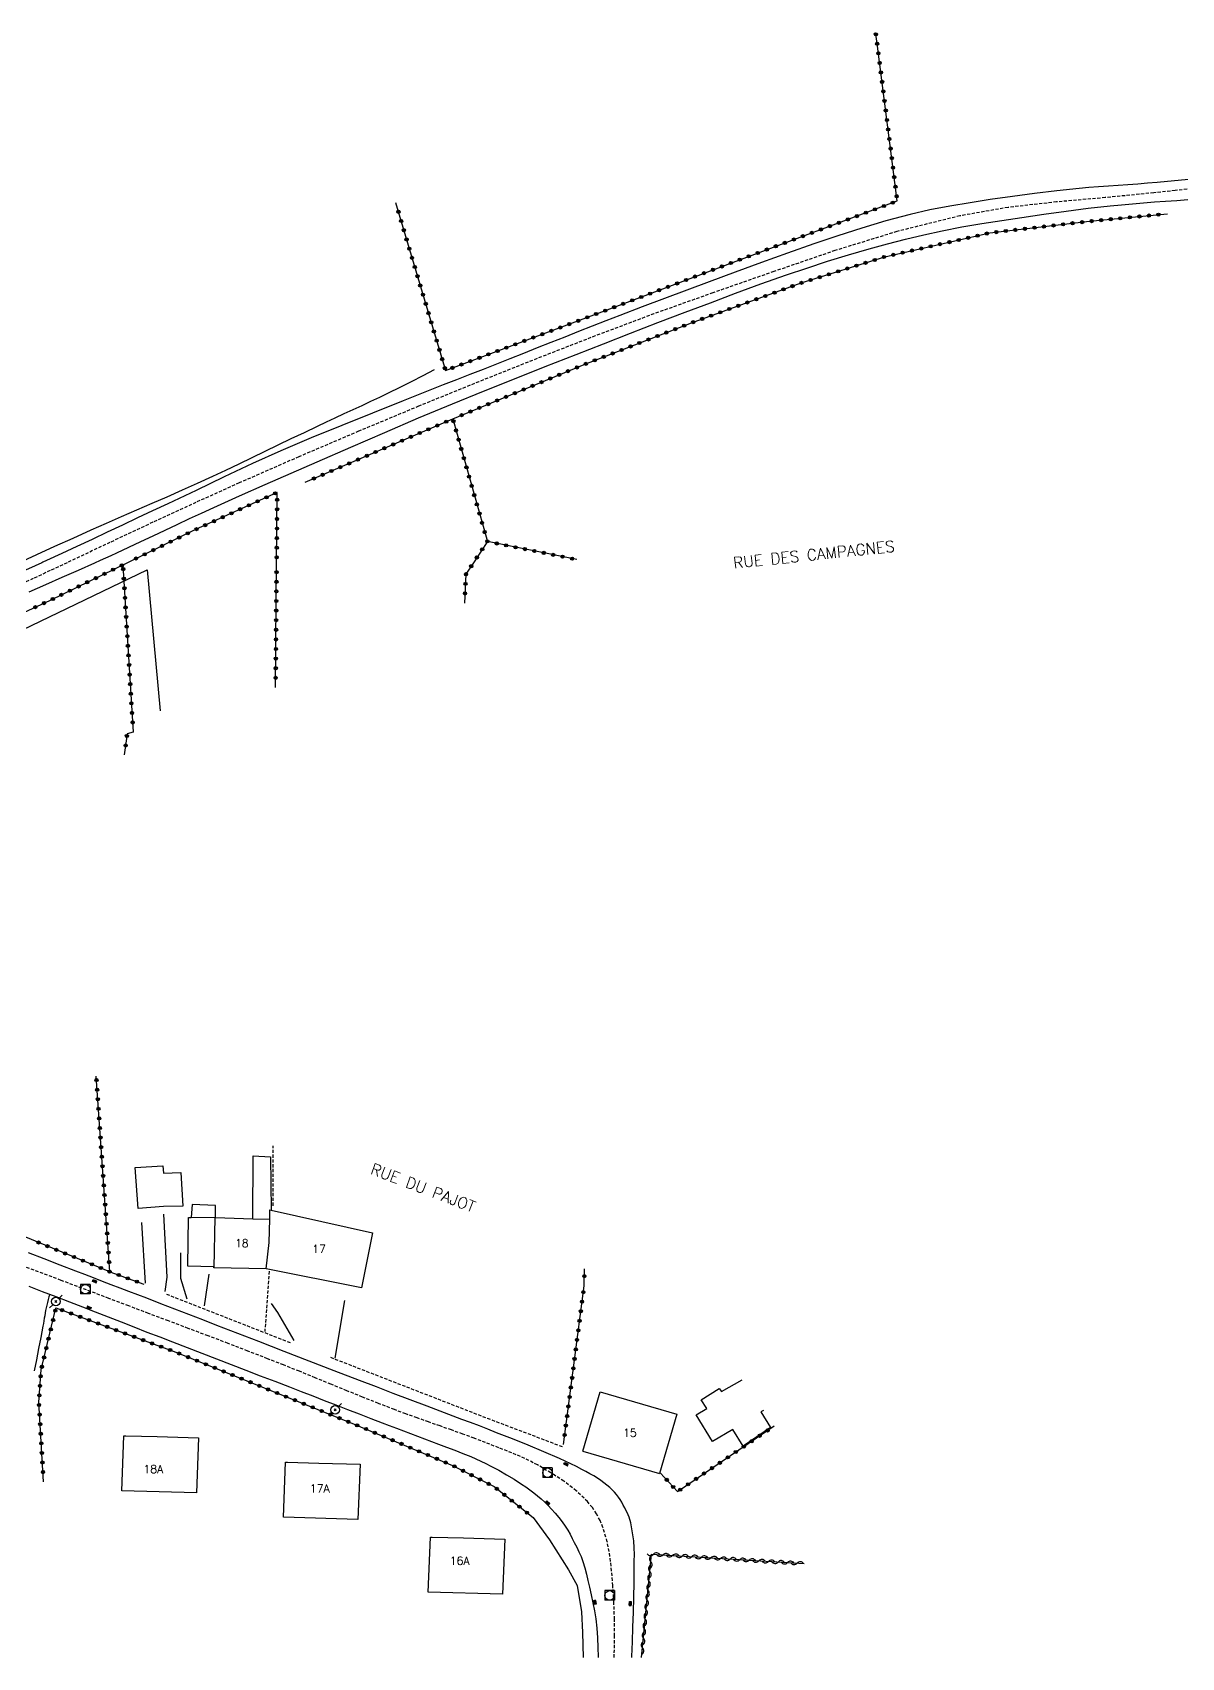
# Model space of a CAD drawing. Header units: millimetres. Extents: x 173000 to 174000, y 130000 to 131001.
# Drawn here: x 173111.4 to 173291, y 130000 to 130253.8 of the extents above; entities that cross this region are included whole.
import ezdxf
from ezdxf.enums import TextEntityAlignment as Align

# ---------------------------------------------------------------- set-up
doc = ezdxf.new("R2010")
doc.units = ezdxf.units.MM
doc.linetypes.add('DASHED', pattern=[0.75, 0.5, -0.25])
doc.layers.get('0').update_dxf_attribs({"linetype": 'CONTINUOUS'})
for name, color, linetype in [('W0001', 6, 'DASHED'), ('W0008', 7, 'CONTINUOUS'), ('W0014', 7, 'CONTINUOUS'), ('W0017', 7, 'CONTINUOUS'), ('W0101', 7, 'CONTINUOUS'), ('W0104', 1, 'CONTINUOUS'), ('W0112', 1, 'DASHED'), ('W0300', 7, 'CONTINUOUS'), ('W0310', 3, 'CONTINUOUS'), ('W0323', 7, 'CONTINUOUS'), ('W0330', 7, 'CONTINUOUS'), ('W0333', 7, 'CONTINUOUS'), ('W0401', 7, 'CONTINUOUS'), ('W0420', 7, 'CONTINUOUS'), ('W0473', 7, 'CONTINUOUS'), ('W0989', 7, 'CONTINUOUS'), ('W0991', 7, 'CONTINUOUS'), ('W1102', 7, 'CONTINUOUS')]:
    doc.layers.add(name, color=color, linetype=linetype)
doc.styles.get("Standard").update_dxf_attribs({"font": 'romans.shx', "width": 0.85})

# ---------------------------------------------------------------- blocks, each defined once
blk = doc.blocks.new('T401')
for p, q in [((-0.3, 0.3), (0, 0.3)), ((-0.3, -0.25), (-0.3, 0.3)), ((-0.3, 0.15), (0, 0.15)), ((-0.3, 0), (0, 0)), ((0, 0.3), (0, -0.25)), ((-0.3, -0.15), (0, -0.15)), ((-0.3, -0.25), (-0.3, -0.3)), ((-0.3, -0.3), (0, -0.3)), ((0, -0.3), (0, -0.25))]:
    blk.add_line(p, q)
blk = doc.blocks.new('T420')
for p, q in [((0.75, 0.75), (-0.75, 0.75)), ((-0.75, 0.75), (-0.75, -0.75)), ((0.75, 0.75), (0.75, -0.75)), ((0.75, -0.75), (-0.75, -0.75))]:
    blk.add_line(p, q)
blk.add_ellipse((0, 0), major_axis=(-0.53, 0.53), ratio=1, start_param=3.926991, end_param=10.210176)
blk = doc.blocks.new('T473')
for p, q in [((-0.166667, 0.166667), (0.166667, -0.166667)), ((-0.166667, -0.166667), (0.166667, 0.166667)), ((0.500001, 0.500001), (1.000002, 1.000002)), ((-1.000002, -1.000002), (-0.500001, -0.500001))]:
    blk.add_line(p, q)
blk.add_ellipse((0, 0), major_axis=(0.471405, 0.471405), ratio=1, start_param=5.4977871438, end_param=11.780972451)
blk = doc.blocks.new('t323o')
at = {"color": 0, "linetype": 'Continuous'}
for radius in [0.25, 0.15]:
    blk.add_circle((0, 0), radius, dxfattribs=at)
blk = doc.blocks.new('t310o')
at = {"color": 0, "linetype": 'Continuous'}
for centre, start, end in [((-0.5, 0.38), 216.8699, 323.1304), ((0.5, -0.37), 36.8699, 143.1303)]:
    blk.add_arc(centre, 0.625, start, end, dxfattribs=at)

msp = doc.modelspace()

# ---------------------------------------------------------------- linework, layer by layer
at = {"layer": 'W0001'}
for points in [[(173293.32, 130229.47), (173289.97, 130229.13), (173286.62, 130228.77), (173279.04, 130228.02), (173271.44, 130227.35), (173263.85, 130226.49), (173256.32, 130225.17), (173246.49, 130222.73), (173236.81, 130219.75), (173227.24, 130216.47), (173217.71, 130213.15), (173208.5, 130209.87), (173199.35, 130206.43), (173190.24, 130202.88), (173181.16, 130199.27), (173171.74, 130195.44), (173162.36, 130191.53), (173153.01, 130187.54), (173143.7, 130183.46), (173136.94, 130180.42), (173130.21, 130177.31), (173123.5, 130174.16), (173116.8, 130171)], [(173116.8, 130171), (173114.16, 130169.76), (173111.51, 130168.53), (173108.87, 130167.3), (173106.21, 130166.08), (173103.61, 130164.91), (173101, 130163.75), (173098.39, 130162.6), (173095.77, 130161.46), (173093.16, 130160.3), (173090.56, 130159.13), (173087.97, 130157.92), (173085.41, 130156.66), (173080.75, 130154.45), (173076.04, 130152.26), (173070.39, 130149.38)], [(173202.3, 130000), (173202.32, 130000.71), (173202.36, 130003.34), (173202.34, 130005.98), (173202.26, 130008.61), (173202.09, 130011.24), (173201.9, 130013.52), (173201.64, 130015.81), (173201.22, 130018.08), (173200.55, 130020.3), (173200.1, 130021.39), (173199.54, 130022.44), (173198.89, 130023.43), (173198.13, 130024.35), (173196.37, 130026.05), (173194.43, 130027.53), (173192.39, 130028.85), (173190.31, 130030.08), (173188.34, 130031.09), (173186.31, 130031.96), (173184.25, 130032.76), (173182.19, 130033.56), (173180.42, 130034.24), (173178.65, 130034.9), (173176.87, 130035.54), (173175.08, 130036.16), (173173.29, 130036.79), (173171.51, 130037.42), (173169.73, 130038.06), (173167.95, 130038.73), (173165.46, 130039.69), (173162.98, 130040.67), (173160.51, 130041.67), (173158.04, 130042.68), (173155.57, 130043.69), (173153.1, 130044.7), (173150.62, 130045.69), (173148.14, 130046.67), (173145.04, 130047.87), (173141.95, 130049.06), (173138.84, 130050.24), (173135.74, 130051.41), (173132.64, 130052.57), (173129.53, 130053.74), (173126.43, 130054.91), (173123.33, 130056.09), (173115.86, 130058.91), (173108.38, 130061.71)]]:
    msp.add_lwpolyline(points, dxfattribs=at)
at = {"layer": 'W0008'}
for points in [[(173292.06, 130230.83), (173287.18, 130230.39), (173285.65, 130230.26), (173284.12, 130230.15), (173282.59, 130230.04), (173281.06, 130229.94), (173279.53, 130229.83), (173278, 130229.72), (173276.47, 130229.59), (173274.95, 130229.45), (173271.47, 130229.08), (173267.99, 130228.67), (173264.53, 130228.22), (173261.06, 130227.71), (173257.92, 130227.22), (173254.78, 130226.7), (173251.65, 130226.11), (173248.55, 130225.41), (173244.74, 130224.4), (173240.98, 130223.25), (173237.24, 130222.03), (173233.51, 130220.78), (173229.4, 130219.37), (173225.31, 130217.9), (173221.22, 130216.39), (173217.14, 130214.89), (173213.64, 130213.59), (173210.15, 130212.28), (173206.66, 130210.96), (173203.17, 130209.63), (173201.01, 130208.79), (173198.86, 130207.95), (173196.71, 130207.1), (173194.57, 130206.25), (173192.42, 130205.39), (173190.27, 130204.54), (173188.13, 130203.69), (173185.98, 130202.84), (173183.89, 130202.02), (173181.81, 130201.2), (173179.73, 130200.39), (173177.65, 130199.58), (173175.56, 130198.76), (173173.48, 130197.94), (173171.4, 130197.12), (173169.32, 130196.29), (173164.53, 130194.37), (173159.74, 130192.45), (173154.96, 130190.49), (173150.21, 130188.46), (173145.76, 130186.47), (173141.35, 130184.4), (173136.95, 130182.3), (173132.54, 130180.22), (173130.17, 130179.11), (173127.81, 130177.99), (173125.44, 130176.88), (173123.08, 130175.76), (173120.71, 130174.65), (173118.34, 130173.54), (173115.97, 130172.43), (173113.59, 130171.34), (173113.4, 130171.26), (173113.21, 130171.17), (173113.02, 130171.09), (173112.84, 130171)], [(173121.16, 130171), (173122.01, 130171.38), (173122.86, 130171.77), (173123.71, 130172.15), (173124.56, 130172.54), (173126.46, 130173.42), (173128.35, 130174.3), (173130.24, 130175.2), (173132.13, 130176.09), (173134.02, 130176.99), (173135.91, 130177.88), (173137.81, 130178.76), (173139.71, 130179.63), (173143.73, 130181.45), (173147.77, 130183.24), (173151.82, 130185.01), (173155.87, 130186.77), (173161.15, 130189.07), (173166.44, 130191.36), (173171.74, 130193.62), (173177.05, 130195.84), (173181.87, 130197.81), (173186.7, 130199.73), (173191.54, 130201.64), (173196.38, 130203.54), (173200.63, 130205.21), (173204.87, 130206.86), (173209.13, 130208.5), (173213.39, 130210.12), (173217.33, 130211.61), (173221.28, 130213.09), (173225.24, 130214.55), (173229.22, 130215.94), (173232.43, 130217.03), (173235.66, 130218.09), (173238.9, 130219.1), (173242.16, 130220.05), (173244.99, 130220.83), (173247.83, 130221.55), (173250.68, 130222.23), (173253.55, 130222.85), (173256.65, 130223.45), (173259.77, 130223.98), (173262.89, 130224.47), (173266.02, 130224.94), (173269.47, 130225.44), (173272.92, 130225.92), (173276.37, 130226.36), (173279.83, 130226.75), (173281.56, 130226.92), (173283.29, 130227.07), (173285.02, 130227.21), (173286.75, 130227.34), (173288.48, 130227.46), (173290.21, 130227.59), (173291.94, 130227.73)], [(173112.84, 130171), (173109.27, 130169.39), (173105.69, 130167.79), (173102.11, 130166.21), (173098.51, 130164.65), (173096.94, 130163.98), (173095.36, 130163.33), (173093.77, 130162.68), (173092.19, 130162.04), (173090.6, 130161.39), (173089.02, 130160.74), (173087.44, 130160.07), (173085.87, 130159.39), (173083.27, 130158.22), (173080.68, 130157.03), (173078.11, 130155.8), (173075.56, 130154.5), (173072.73, 130153.36), (173069.55, 130151.53), (173069.55, 130151.53)], [(173110.89, 130166.47), (173113.46, 130167.59), (173116.03, 130168.72), (173118.59, 130169.86), (173121.16, 130171)], [(173110.8, 130058), (173112.93, 130057.18), (173115.05, 130056.37), (173117.17, 130055.55), (173119.19, 130054.77), (173121.21, 130053.98), (173123.22, 130053.2), (173125.24, 130052.41), (173127.25, 130051.63), (173129.26, 130050.84), (173131.28, 130050.06), (173133.3, 130049.28), (173135.58, 130048.4), (173137.86, 130047.52), (173140.14, 130046.64), (173142.43, 130045.77), (173144.71, 130044.89), (173146.99, 130044.02), (173149.28, 130043.14), (173151.56, 130042.26), (173153.37, 130041.56), (173155.18, 130040.86), (173157, 130040.15), (173158.81, 130039.45), (173160.62, 130038.74), (173162.43, 130038.04), (173164.25, 130037.34), (173166.06, 130036.64), (173167.16, 130036.22), (173168.26, 130035.8), (173169.36, 130035.38), (173170.46, 130034.97), (173171.56, 130034.55), (173172.67, 130034.14), (173173.77, 130033.72), (173174.87, 130033.3), (173176.12, 130032.83), (173177.38, 130032.36), (173178.64, 130031.88), (173179.88, 130031.37), (173180.68, 130031.03), (173181.47, 130030.68), (173182.25, 130030.31), (173183.02, 130029.91), (173184.25, 130029.25), (173185.46, 130028.55), (173186.66, 130027.83), (173187.84, 130027.07), (173188.48, 130026.64), (173189.11, 130026.2), (173189.73, 130025.74), (173190.33, 130025.26), (173190.9, 130024.77), (173191.46, 130024.26), (173192, 130023.73), (173192.52, 130023.18), (173193.09, 130022.54), (173193.64, 130021.88), (173194.16, 130021.19), (173194.65, 130020.49), (173195.04, 130019.88), (173195.4, 130019.25), (173195.74, 130018.61), (173196.07, 130017.96), (173196.44, 130017.23), (173196.79, 130016.5), (173197.12, 130015.75), (173197.41, 130014.99), (173197.72, 130014.01), (173197.98, 130013.01), (173198.2, 130012.01), (173198.43, 130011.01), (173198.71, 130009.78), (173198.98, 130008.55), (173199.22, 130007.31), (173199.42, 130006.06), (173199.58, 130004.57), (173199.7, 130003.07), (173199.77, 130001.58), (173199.81, 130000.08), (173199.81, 130000)]]:
    msp.add_lwpolyline(points, dxfattribs=at)
at = {"layer": 'W0014'}
msp.add_lwpolyline([(173205.04, 130000), (173205.04, 130000.15), (173205.15, 130002.45), (173205.23, 130004.76), (173205.31, 130007.07), (173205.37, 130009.38), (173205.41, 130011.69), (173205.43, 130014), (173205.44, 130015.05), (173205.45, 130016.1), (173205.42, 130017.15), (173205.35, 130018.2), (173205.23, 130019.14), (173205.08, 130020.08), (173204.88, 130021.01), (173204.62, 130021.92), (173204.48, 130022.3), (173204.32, 130022.66), (173204.14, 130023.02), (173203.96, 130023.38), (173203.73, 130023.81), (173203.49, 130024.24), (173203.23, 130024.66), (173202.95, 130025.06), (173202.65, 130025.45), (173202.33, 130025.83), (173201.99, 130026.19), (173201.64, 130026.53), (173201.17, 130026.93), (173200.69, 130027.3), (173200.19, 130027.65), (173199.69, 130027.99), (173199.1, 130028.36), (173198.5, 130028.71), (173197.89, 130029.05), (173197.27, 130029.37), (173196.41, 130029.82), (173195.53, 130030.25), (173194.65, 130030.67), (173193.76, 130031.07), (173191.32, 130032.13), (173188.87, 130033.14), (173186.4, 130034.13), (173183.93, 130035.11), (173182.58, 130035.64), (173181.23, 130036.16), (173179.87, 130036.68), (173178.51, 130037.19), (173177.15, 130037.7), (173175.79, 130038.21), (173174.43, 130038.72), (173173.08, 130039.24), (173170.43, 130040.25), (173167.78, 130041.26), (173165.13, 130042.27), (173162.48, 130043.28), (173158.55, 130044.79), (173154.62, 130046.31), (173150.7, 130047.82), (173146.77, 130049.34), (173144.58, 130050.18), (173142.39, 130051.03), (173140.2, 130051.87), (173138.01, 130052.72), (173135.82, 130053.56), (173133.62, 130054.41), (173131.43, 130055.25), (173129.24, 130056.1), (173127.86, 130056.63), (173126.47, 130057.16), (173125.09, 130057.69), (173123.71, 130058.22), (173122.32, 130058.75), (173120.94, 130059.28), (173119.55, 130059.82), (173118.17, 130060.35), (173115.71, 130061.3), (173113.24, 130062.26), (173110.78, 130063.21)], dxfattribs=at)
at = {"layer": 'W0017'}
for points in [[(173129.04, 130058.47), (173128.46, 130067.96)], [(173132.15, 130057.16), (173132.44, 130059.38), (173131.93, 130069.24)], [(173135.56, 130055.95), (173134.58, 130059.18), (173134.6, 130063.21)], [(173138.25, 130054.93), (173138.98, 130059.87)], [(173114.1, 130056.74), (173113.96, 130056.32), (173113.84, 130055.9), (173113.72, 130055.47), (173113.61, 130055.04), (173113.52, 130054.63), (173113.44, 130054.22), (173113.37, 130053.81), (173113.3, 130053.39), (173113.23, 130052.98), (173113.16, 130052.56), (173113.09, 130052.15), (173113.02, 130051.73), (173112.69, 130049.99), (173112.35, 130048.24), (173112.01, 130046.5), (173111.67, 130044.75)], [(173149.73, 130053.88), (173148.76, 130055.29)], [(173158.7, 130046.74), (173160.2, 130055.77)], [(173152.27, 130049.51), (173149.73, 130053.89)]]:
    msp.add_lwpolyline(points, dxfattribs=at)
at = {"layer": 'W0101'}
for points in [[(173148.46, 130068.44), (173148.48, 130069.92), (173148.68, 130069.88)], [(173148.68, 130069.88), (173164.54, 130066.34), (173162.83, 130057.72)], [(173139.91, 130068.76), (173139.73, 130060.87), (173139.73, 130061.03)], [(173140, 130068.75), (173145.81, 130068.53)], [(173145.81, 130068.53), (173148.49, 130068.44)], [(173147.92, 130060.69), (173139.73, 130060.87)], [(173162.83, 130057.72), (173147.92, 130060.69)], [(173197.41, 130032.21), (173200.12, 130041.5), (173212.08, 130038.01), (173209.38, 130028.72)], [(173137, 130025.7), (173125.38, 130026.04), (173125.69, 130034.64), (173126, 130034.64)], [(173126, 130034.64), (173130.9, 130034.5)], [(173130.9, 130034.5), (173137.35, 130034.33), (173137, 130025.7)], [(173197.41, 130032.21), (173209.38, 130028.72)], [(173162.25, 130021.56), (173150.63, 130021.9), (173150.95, 130030.5), (173151.25, 130030.49)], [(173151.25, 130030.49), (173156.15, 130030.36)], [(173156.15, 130030.36), (173162.6, 130030.18), (173162.25, 130021.56)], [(173184.87, 130009.87), (173173.25, 130010.21), (173173.57, 130018.81), (173173.87, 130018.8)], [(173173.87, 130018.8), (173178.77, 130018.67)], [(173178.77, 130018.67), (173185.22, 130018.5), (173184.87, 130009.87)]]:
    msp.add_lwpolyline(points, dxfattribs=at)
at = {"layer": 'W0104'}
for points in [[(173145.81, 130068.53), (173145.9, 130078.37), (173148.61, 130078.18), (173148.68, 130069.88)], [(173140, 130068.75), (173140, 130070.58), (173136.37, 130070.74), (173136.2, 130068.74)], [(173139.73, 130061.03), (173135.68, 130061.13), (173135.79, 130068.73), (173136.2, 130068.74)], [(173136.2, 130068.74), (173139.91, 130068.76)], [(173217.68, 130033.74), (173215.12, 130037.88), (173216.79, 130038.87), (173215.88, 130040.25), (173218.73, 130042.01), (173219.07, 130041.57), (173222.32, 130043.35)], [(173225.63, 130038.59), (173225.24, 130038.36), (173226.73, 130035.91), (173222.45, 130033.02), (173220.86, 130035.61), (173217.68, 130033.74)]]:
    msp.add_lwpolyline(points, dxfattribs=at)
msp.add_lwpolyline([(173131.87, 130075.67), (173134.58, 130075.74), (173134.88, 130070.5), (173131.88, 130070.45), (173127.89, 130070.11), (173127.46, 130076.51), (173131.78, 130076.81)], close=True, dxfattribs=at)
at = {"layer": 'W0112'}
for points in [[(173149.03, 130070.56), (173149.03, 130079.9)], [(173148.37, 130060.32), (173147.7, 130050.93)], [(173132.32, 130056.76), (173151.76, 130049.15)], [(173157.96, 130046.89), (173182.47, 130037.38), (173194.35, 130032.88)]]:
    msp.add_lwpolyline(points, dxfattribs=at)
at = {"layer": 'W0300'}
msp.add_lwpolyline([(173102.99, 130130.81), (173101.45, 130156.5), (173129.33, 130169.91), (173131.35, 130147.88)], dxfattribs=at)
at = {"layer": 'W0310'}
msp.add_lwpolyline([(173206.59, 130000), (173208.15, 130016.13), (173232.01, 130014.66)], dxfattribs=at)
at = {"layer": 'W0323'}
for points in [[(173168.15, 130227.25), (173170.01, 130220.97), (173175.95, 130201.03), (173200.8, 130210.33), (173220.95, 130217.96), (173246.55, 130227.5), (173243.45, 130251.69), (173243.18, 130253.63)], [(173177.07, 130193.47), (173197.63, 130201.97), (173214.4, 130208.48), (173231.54, 130214.7), (173244.6, 130218.79), (173261.02, 130222.52), (173276.59, 130224.33), (173288.78, 130225.5)], [(173153.99, 130183.56), (173177.07, 130193.47), (173182.48, 130174.3), (173180.32, 130171)], [(173149.55, 130171), (173149.64, 130181.98), (173136.75, 130176.11), (173126.23, 130171)], [(173196.44, 130171.49), (173182.48, 130174.3)], [(173126.23, 130171), (173114.13, 130165.12), (173099.59, 130158.39)], [(173125.53, 130170.63), (173127.13, 130144.55)], [(173149.39, 130151.52), (173149.5, 130164.98), (173149.55, 130171)], [(173180.32, 130171), (173179.14, 130169.21), (173178.9, 130164.7)], [(173127.13, 130144.55), (173126.2, 130144.29), (173125.74, 130140.97)], [(173123.48, 130060.26), (173106.12, 130067.37), (173102.55, 130068.66), (173101.56, 130098.62)], [(173123.48, 130060.26), (173121.35, 130090.82)], [(173123.48, 130060.26), (173128.77, 130058.31)], [(173197.61, 130058.06), (173197.64, 130060.72)], [(173194.37, 130033.26), (173197.61, 130058.06)], [(173113.13, 130027.46), (173112.39, 130039.89), (173112.74, 130044.95), (173115.06, 130054.62), (173133.77, 130047.7), (173161.66, 130036.46), (173177.04, 130030.01), (173183.52, 130026.7), (173189.62, 130021.86)], [(173209.51, 130028.86), (173212.18, 130025.92), (173227.31, 130036.17)]]:
    msp.add_lwpolyline(points, dxfattribs=at)
at = {"layer": 'W0330'}
msp.add_lwpolyline([(173109.24, 130171), (173112.07, 130172.28), (173114.9, 130173.56), (173117.73, 130174.84), (173120.57, 130176.11), (173122.94, 130177.16), (173125.32, 130178.2), (173127.7, 130179.24), (173130.08, 130180.28), (173132.46, 130181.31), (173134.83, 130182.36), (173137.2, 130183.42), (173139.57, 130184.5), (173141.62, 130185.45), (173143.67, 130186.42), (173145.72, 130187.41), (173147.76, 130188.4), (173149.8, 130189.39), (173151.84, 130190.38), (173153.89, 130191.36), (173155.94, 130192.34), (173157.32, 130192.99), (173158.71, 130193.64), (173160.11, 130194.28), (173161.5, 130194.92), (173162.89, 130195.56), (173164.28, 130196.21), (173165.67, 130196.86), (173167.05, 130197.53), (173168.85, 130198.42), (173170.64, 130199.32), (173172.43, 130200.24), (173174.21, 130201.17)], dxfattribs=at)
at = {"layer": 'W0333'}
msp.add_lwpolyline([(173189.62, 130021.86), (173192.18, 130018.39), (173195.17, 130013.67), (173196.52, 130011.27), (173197.2, 130007.13), (173197.36, 130003.88), (173197.47, 130000)], dxfattribs=at)
at = {"layer": 'W1102'}
msp.add_lwpolyline([(173147.92, 130060.69), (173148.4, 130064.82), (173148.46, 130068.44)], dxfattribs=at)

# ---------------------------------------------------------------- block references
at = {"layer": 'W0310'}
for p, rotation in [((173208.44, 130016.12), 356.4600540751633), ((173209.94, 130016.02), 356.4600540751633), ((173211.44, 130015.93), 356.4600540751633), ((173207.89, 130013.44), 84.44614448942114), ((173208.04, 130014.93), 84.44614448942114), ((173212.93, 130015.84), 356.4600540751633), ((173214.43, 130015.75), 356.4600540751633), ((173215.93, 130015.65), 356.4600540751633), ((173217.43, 130015.56), 356.4600540751633), ((173218.92, 130015.47), 356.4600540751633), ((173220.42, 130015.38), 356.4600540751633), ((173221.92, 130015.28), 356.4600540751633), ((173223.41, 130015.19), 356.4600540751633), ((173224.91, 130015.1), 356.4600540751633), ((173226.41, 130015), 356.4600540751633), ((173227.91, 130014.91), 356.4600540751633), ((173229.4, 130014.82), 356.4600540751633), ((173230.9, 130014.73), 356.4600540751633), ((173207.6, 130010.45), 84.44614448942114), ((173207.75, 130011.94), 84.44614448942114), ((173207.46, 130008.96), 84.44614448942114), ((173207.17, 130005.97), 84.44614448942114), ((173207.31, 130007.46), 84.44614448942114), ((173206.88, 130002.99), 84.44614448942114), ((173207.02, 130004.48), 84.44614448942114), ((173206.73, 130001.49), 84.44614448942114)]:
    msp.add_blockref('t310o', p, dxfattribs=dict(at, rotation=rotation))
at = {"layer": 'W0323'}
for p, rotation in [((173243.2, 130253.53), 97.7647589039226), ((173243.4, 130252.05), 97.7647589039226), ((173243.59, 130250.56), 97.30254717228408), ((173243.79, 130249.07), 97.30254717228408), ((173243.98, 130247.58), 97.30254717228408), ((173244.17, 130246.1), 97.30254717228408), ((173244.36, 130244.61), 97.30254717228408), ((173244.55, 130243.12), 97.30254717228408), ((173244.74, 130241.63), 97.30254717228408), ((173244.93, 130240.14), 97.30254717228408), ((173245.12, 130238.66), 97.30254717228408), ((173245.31, 130237.17), 97.30254717228408), ((173245.5, 130235.68), 97.30254717228408), ((173245.69, 130234.19), 97.30254717228408), ((173245.88, 130232.7), 97.30254717228408), ((173246.07, 130231.22), 97.30254717228408), ((173246.26, 130229.73), 97.30254717228408), ((173244.44, 130226.71), 20.42880179918438), ((173245.84, 130227.24), 20.42880179918438), ((173246.45, 130228.24), 97.30254717228408), ((173168.58, 130225.81), 286.43236639304), ((173169, 130224.37), 286.43236639304), ((173237.41, 130224.1), 20.42880179918438), ((173238.82, 130224.62), 20.42880179918438), ((173240.22, 130225.14), 20.42880179918438), ((173241.63, 130225.67), 20.42880179918438), ((173243.03, 130226.19), 20.42880179918438), ((173275.43, 130224.19), 6.624174106269263), ((173276.92, 130224.36), 5.502435768601625), ((173278.42, 130224.5), 5.502435768601625), ((173279.91, 130224.65), 5.502435768601625), ((173281.4, 130224.79), 5.502435768601625), ((173282.9, 130224.94), 5.502435768601625), ((173284.39, 130225.08), 5.502435768601625), ((173285.88, 130225.22), 5.502435768601625), ((173287.37, 130225.37), 5.502435768601625), ((173169.43, 130222.93), 286.43236639304), ((173169.85, 130221.49), 286.43236639304), ((173230.38, 130221.48), 20.42880179918438), ((173231.79, 130222), 20.42880179918438), ((173233.19, 130222.52), 20.42880179918438), ((173234.6, 130223.05), 20.42880179918438), ((173236.01, 130223.57), 20.42880179918438), ((173257.62, 130221.75), 12.81448868300336), ((173259.08, 130222.08), 12.81448868300336), ((173260.54, 130222.41), 12.81448868300336), ((173262.02, 130222.64), 6.624174106269263), ((173263.51, 130222.81), 6.624174106269263), ((173265, 130222.98), 6.624174106269263), ((173266.49, 130223.16), 6.624174106269263), ((173267.98, 130223.33), 6.624174106269263), ((173269.47, 130223.5), 6.624174106269263), ((173270.96, 130223.68), 6.624174106269263), ((173272.45, 130223.85), 6.624174106269263), ((173273.94, 130224.02), 6.624174106269263), ((173170.28, 130220.05), 286.5935269966571), ((173224.76, 130219.38), 20.42880179918438), ((173226.17, 130219.91), 20.42880179918438), ((173227.57, 130220.43), 20.42880179918438), ((173228.98, 130220.95), 20.42880179918438), ((173245.92, 130219.09), 12.81448868300336), ((173247.38, 130219.42), 12.81448868300336), ((173248.84, 130219.75), 12.81448868300336), ((173250.3, 130220.08), 12.81448868300336), ((173251.77, 130220.42), 12.81448868300336), ((173253.23, 130220.75), 12.81448868300336), ((173254.69, 130221.08), 12.81448868300336), ((173256.15, 130221.41), 12.81448868300336), ((173170.71, 130218.62), 286.5935269966571), ((173171.14, 130217.18), 286.5935269966571), ((173217.74, 130216.75), 20.74567456983395), ((173219.14, 130217.28), 20.74567456983395), ((173220.54, 130217.81), 20.74567456983395), ((173221.95, 130218.34), 20.42880179918438), ((173223.35, 130218.86), 20.42880179918438), ((173237.3, 130216.5), 17.3770832250742), ((173238.73, 130216.95), 17.3770832250742), ((173240.16, 130217.4), 17.3770832250742), ((173241.59, 130217.84), 17.3770832250742), ((173243.02, 130218.29), 17.3770832250742), ((173244.46, 130218.74), 17.3770832250742), ((173171.56, 130215.74), 286.5935269966571), ((173171.99, 130214.3), 286.5935269966571), ((173210.72, 130214.09), 20.74567456983395), ((173212.13, 130214.62), 20.74567456983395), ((173213.53, 130215.15), 20.74567456983395), ((173214.93, 130215.69), 20.74567456983395), ((173216.34, 130216.22), 20.74567456983395), ((173230.16, 130214.2), 19.95118458488721), ((173231.57, 130214.71), 17.3770832250742), ((173233, 130215.16), 17.3770832250742), ((173234.43, 130215.6), 17.3770832250742), ((173235.87, 130216.05), 17.3770832250742), ((173172.42, 130212.87), 286.5935269966571), ((173172.85, 130211.43), 286.5935269966571), ((173203.71, 130211.43), 20.74567456983395), ((173205.11, 130211.97), 20.74567456983395), ((173206.52, 130212.5), 20.74567456983395), ((173207.92, 130213.03), 20.74567456983395), ((173209.32, 130213.56), 20.74567456983395), ((173223.11, 130211.64), 19.95118458488721), ((173224.52, 130212.15), 19.95118458488721), ((173225.93, 130212.66), 19.95118458488721), ((173227.34, 130213.17), 19.95118458488721), ((173228.75, 130213.69), 19.95118458488721), ((173173.28, 130209.99), 286.5935269966571), ((173196.69, 130208.79), 20.52002078825099), ((173198.1, 130209.32), 20.52002078825099), ((173199.5, 130209.85), 20.52002078825099), ((173200.91, 130210.37), 20.74567456983395), ((173202.31, 130210.9), 20.74567456983395), ((173216.06, 130209.08), 19.95118458488721), ((173217.47, 130209.59), 19.95118458488721), ((173218.88, 130210.1), 19.95118458488721), ((173220.29, 130210.62), 19.95118458488721), ((173221.7, 130211.13), 19.95118458488721), ((173173.71, 130208.55), 286.5935269966571), ((173174.13, 130207.12), 286.5935269966571), ((173191.07, 130206.69), 20.52002078825099), ((173192.48, 130207.22), 20.52002078825099), ((173193.88, 130207.74), 20.52002078825099), ((173195.29, 130208.27), 20.52002078825099), ((173209.06, 130206.4), 21.20361472539385), ((173210.45, 130206.95), 21.20361472539385), ((173211.85, 130207.49), 21.20361472539385), ((173213.25, 130208.03), 21.20361472539385), ((173214.65, 130208.57), 19.95118458488721), ((173174.56, 130205.68), 286.5935269966571), ((173174.99, 130204.24), 286.5935269966571), ((173184.05, 130204.06), 20.52002078825099), ((173185.45, 130204.59), 20.52002078825099), ((173186.86, 130205.11), 20.52002078825099), ((173188.26, 130205.64), 20.52002078825099), ((173189.67, 130206.17), 20.52002078825099), ((173202.06, 130203.69), 21.20361472539385), ((173203.46, 130204.23), 21.20361472539385), ((173204.86, 130204.78), 21.20361472539385), ((173206.26, 130205.32), 21.20361472539385), ((173207.66, 130205.86), 21.20361472539385), ((173175.42, 130202.8), 286.5935269966571), ((173175.85, 130201.37), 286.5935269966571), ((173177.02, 130201.43), 20.52002078825099), ((173178.43, 130201.96), 20.52002078825099), ((173179.83, 130202.48), 20.52002078825099), ((173181.24, 130203.01), 20.52002078825099), ((173182.64, 130203.54), 20.52002078825099), ((173196.48, 130201.5), 22.47517239938887), ((173197.87, 130202.06), 21.20361472539385), ((173199.27, 130202.61), 21.20361472539385), ((173200.67, 130203.15), 21.20361472539385), ((173189.55, 130198.63), 22.47517239938887), ((173190.94, 130199.2), 22.47517239938887), ((173192.32, 130199.78), 22.47517239938887), ((173193.71, 130200.35), 22.47517239938887), ((173195.09, 130200.92), 22.47517239938887), ((173184.01, 130196.33), 22.47517239938887), ((173185.39, 130196.91), 22.47517239938887), ((173186.78, 130197.48), 22.47517239938887), ((173188.16, 130198.05), 22.47517239938887), ((173178.46, 130194.04), 22.47517239938887), ((173179.85, 130194.61), 22.47517239938887), ((173181.23, 130195.19), 22.47517239938887), ((173182.62, 130195.76), 22.47517239938887), ((173171.91, 130191.25), 23.23334768409973), ((173173.28, 130191.84), 23.23334768409973), ((173174.66, 130192.43), 23.23334768409973), ((173176.04, 130193.02), 23.23334768409973), ((173177.18, 130193.11), 285.7407592849432), ((173177.58, 130191.66), 285.7407592849432), ((173166.39, 130188.88), 23.23334768409973), ((173167.77, 130189.47), 23.23334768409973), ((173169.15, 130190.07), 23.23334768409973), ((173170.53, 130190.66), 23.23334768409973), ((173177.99, 130190.22), 285.7407592849432), ((173178.4, 130188.78), 285.7407592849432), ((173159.5, 130185.92), 23.23334768409973), ((173160.88, 130186.51), 23.23334768409973), ((173162.26, 130187.11), 23.23334768409973), ((173163.64, 130187.7), 23.23334768409973), ((173165.01, 130188.29), 23.23334768409973), ((173178.8, 130187.33), 285.7407592849432), ((173155.37, 130184.15), 23.23334768409973), ((173156.74, 130184.74), 23.23334768409973), ((173158.12, 130185.33), 23.23334768409973), ((173179.21, 130185.89), 285.7407592849432), ((173179.62, 130184.44), 285.7407592849432), ((173147.95, 130181.21), 204.4828514664018), ((173149.31, 130181.83), 204.4828514664018), ((173180.03, 130183), 285.7407592849432), ((173180.43, 130181.56), 285.7407592849432), ((173142.49, 130178.72), 204.4828514664018), ((173143.85, 130179.35), 204.4828514664018), ((173145.22, 130179.97), 204.4828514664018), ((173146.58, 130180.59), 204.4828514664018), ((173149.62, 130179.34), 89.52477860154501), ((173149.63, 130180.84), 89.52477860154501), ((173180.84, 130180.11), 285.7407592849432), ((173181.25, 130178.67), 285.7407592849432), ((173137.03, 130176.24), 204.4828514664018), ((173138.39, 130176.86), 204.4828514664018), ((173139.76, 130177.48), 204.4828514664018), ((173141.12, 130178.1), 204.4828514664018), ((173149.6, 130176.34), 89.52477860154501), ((173149.61, 130177.84), 89.52477860154501), ((173181.65, 130177.23), 285.7407592849432), ((173182.06, 130175.78), 285.7407592849432), ((173131.63, 130173.62), 205.9184796338157), ((173132.98, 130174.28), 205.9184796338157), ((173134.33, 130174.93), 205.9184796338157), ((173135.67, 130175.59), 205.9184796338157), ((173149.57, 130173.34), 89.52477860154501), ((173149.58, 130174.84), 89.52477860154501), ((173182.47, 130174.34), 285.7407592849432), ((173183.95, 130174.01), 168.6272458072348), ((173185.42, 130173.71), 168.6272458072348), ((173186.89, 130173.41), 168.6272458072348), ((173127.58, 130171.66), 205.9184796338157), ((173128.93, 130172.31), 205.9184796338157), ((173130.28, 130172.97), 205.9184796338157), ((173149.56, 130171.84), 89.52477860154501), ((173180.85, 130171.82), 236.7997483873075), ((173181.68, 130173.08), 236.7997483873075), ((173188.36, 130173.12), 168.6272458072348), ((173189.83, 130172.82), 168.6272458072348), ((173191.3, 130172.53), 168.6272458072348), ((173192.77, 130172.23), 168.6272458072348), ((173194.24, 130171.94), 168.6272458072348), ((173195.71, 130171.64), 168.6272458072348), ((173121.3, 130168.6), 205.9184796338379), ((173122.65, 130169.26), 205.9184796338379), ((173124, 130169.92), 205.9184796338379), ((173125.35, 130170.57), 205.9184796338379), ((173125.57, 130170), 273.5002703873753), ((173125.66, 130168.51), 273.5002703873753), ((173149.54, 130169.52), 89.52477860154585), ((173179.14, 130169.2), 266.944712375913), ((173179.96, 130170.45), 236.7997483873443), ((173115.91, 130165.98), 205.9184796338379), ((173117.25, 130166.64), 205.9184796338379), ((173118.6, 130167.29), 205.9184796338379), ((173119.95, 130167.95), 205.9184796338379), ((173125.76, 130167.01), 273.5002703873753), ((173149.51, 130166.52), 89.52477860154585), ((173149.53, 130168.02), 89.52477860154585), ((173178.98, 130166.2), 266.944712375913), ((173179.06, 130167.7), 266.944712375913), ((173111.84, 130164.06), 204.8437471820669), ((173113.2, 130164.69), 204.8437471820669), ((173114.56, 130165.33), 205.9184796338379), ((173125.85, 130165.51), 273.5002703873753), ((173125.94, 130164.01), 273.5002703873753), ((173149.49, 130163.52), 89.50821764479588), ((173149.5, 130165.02), 89.52477860154585), ((173126.03, 130162.52), 273.5002703873753), ((173126.12, 130161.02), 273.5002703873753), ((173149.48, 130162.02), 89.50821764479588), ((173126.21, 130159.52), 273.5002703873753), ((173149.45, 130159.02), 89.50821764479588), ((173149.46, 130160.52), 89.50821764479588), ((173126.3, 130158.02), 273.5002703873753), ((173126.4, 130156.53), 273.5002703873753), ((173149.42, 130156.02), 89.50821764479588), ((173149.44, 130157.52), 89.50821764479588), ((173126.49, 130155.03), 273.5002703873753), ((173126.58, 130153.53), 273.5002703873753), ((173149.4, 130153.02), 89.50821764479588), ((173149.41, 130154.52), 89.50821764479588), ((173126.67, 130152.04), 273.5002703873753), ((173126.76, 130150.54), 273.5002703873753), ((173126.85, 130149.04), 273.5002703873753), ((173126.95, 130147.54), 273.5002703873753), ((173127.04, 130146.05), 273.5002703873753), ((173126.15, 130143.94), 262.1109507226901), ((173125.95, 130142.45), 262.1109507226901), ((173121.4, 130090.19), 93.97826268828793), ((173121.5, 130088.69), 93.97826268828793), ((173121.6, 130087.19), 93.97826268828793), ((173121.71, 130085.7), 93.97826268828793), ((173121.81, 130084.2), 93.97826268828793), ((173121.92, 130082.7), 93.97826268828793), ((173122.02, 130081.21), 93.97826268828793), ((173122.12, 130079.71), 93.97826268828793), ((173122.23, 130078.22), 93.97826268828793), ((173122.33, 130076.72), 93.97826268828793), ((173122.44, 130075.22), 93.97826268828793), ((173122.54, 130073.73), 93.97826268828793), ((173122.64, 130072.23), 93.97826268828793), ((173122.75, 130070.73), 93.97826268828793), ((173122.85, 130069.24), 93.97826268828793), ((173122.96, 130067.74), 93.97826268828793), ((173112.34, 130064.82), 157.7272013619358), ((173113.73, 130064.25), 157.7272013619358), ((173123.06, 130066.24), 93.97826268828793), ((173123.16, 130064.75), 93.97826268828793), ((173115.12, 130063.68), 157.7272013619358), ((173116.5, 130063.11), 157.7272013619358), ((173117.89, 130062.55), 157.7272013619358), ((173119.28, 130061.98), 157.7272013619358), ((173123.27, 130063.25), 93.97826268828793), ((173123.37, 130061.76), 93.97826268828793), ((173120.67, 130061.41), 157.7272013619358), ((173122.06, 130060.84), 157.7272013619358), ((173123.44, 130060.27), 157.7272013619358), ((173124.88, 130059.74), 339.802709508194), ((173126.29, 130059.22), 339.802709508194), ((173197.63, 130059.56), 89.16105161142298), ((173127.7, 130058.71), 339.802709508194), ((173197.47, 130057.06), 82.5593084020645), ((173114.96, 130054.17), 76.51143653353974), ((173116.03, 130054.26), 339.7049034518432), ((173197.09, 130054.08), 82.5593084020645), ((173197.28, 130055.57), 82.5593084020645), ((173114.61, 130052.71), 76.51143653353974), ((173117.44, 130053.74), 339.7049034518432), ((173118.85, 130053.22), 339.7049034518432), ((173120.25, 130052.7), 339.7049034518432), ((173121.66, 130052.18), 339.7049034518432), ((173123.07, 130051.66), 339.7049034518432), ((173196.89, 130052.59), 82.5593084020645), ((173113.91, 130049.79), 76.51143653353974), ((173114.26, 130051.25), 76.51143653353974), ((173124.47, 130051.14), 339.7049034518432), ((173125.88, 130050.62), 339.7049034518432), ((173127.29, 130050.1), 339.7049034518432), ((173128.7, 130049.58), 339.7049034518432), ((173130.1, 130049.06), 339.7049034518432), ((173196.5, 130049.62), 82.5593084020645), ((173196.7, 130051.11), 82.5593084020645), ((173113.21, 130046.87), 76.51143653353974), ((173113.56, 130048.33), 76.51143653353974), ((173131.51, 130048.54), 339.7049034518432), ((173132.92, 130048.02), 339.7049034518432), ((173134.32, 130047.48), 338.0401198527557), ((173135.71, 130046.92), 338.0401198527557), ((173137.1, 130046.36), 338.0401198527557), ((173196.11, 130046.64), 82.5593084020645), ((173196.31, 130048.13), 82.5593084020645), ((173112.67, 130043.93), 86.04471403902731), ((173112.86, 130045.41), 76.51143653353974), ((173138.49, 130045.8), 338.0401198527557), ((173139.88, 130045.24), 338.0401198527557), ((173141.27, 130044.68), 338.0401198527557), ((173142.66, 130044.12), 338.0401198527557), ((173195.92, 130045.16), 82.5593084020645), ((173112.57, 130042.43), 86.04471403902731), ((173144.05, 130043.56), 338.0401198527557), ((173145.45, 130042.99), 338.0401198527557), ((173146.84, 130042.43), 338.0401198527557), ((173148.23, 130041.87), 338.0401198527557), ((173149.62, 130041.31), 338.0401198527557), ((173195.53, 130042.18), 82.5593084020645), ((173195.73, 130043.67), 82.5593084020645), ((173112.42, 130039.44), 93.37533352464474), ((173112.47, 130040.94), 86.04471403902731), ((173151.01, 130040.75), 338.0401198527557), ((173152.4, 130040.19), 338.0401198527557), ((173153.79, 130039.63), 338.0401198527557), ((173155.18, 130039.07), 338.0401198527557), ((173195.14, 130039.21), 82.5593084020645), ((173195.34, 130040.69), 82.5593084020645), ((173112.51, 130037.94), 93.37533352464474), ((173112.6, 130036.45), 93.37533352464474), ((173156.58, 130038.51), 338.0401198527557), ((173157.97, 130037.95), 338.0401198527557), ((173159.36, 130037.38), 338.0401198527557), ((173160.75, 130036.82), 338.0401198527557), ((173162.14, 130036.26), 337.2518869838399), ((173194.75, 130036.23), 82.5593084020645), ((173194.95, 130037.72), 82.5593084020645), ((173112.69, 130034.95), 93.37533352464474), ((173163.52, 130035.68), 337.2518869838399), ((173164.9, 130035.1), 337.2518869838399), ((173166.29, 130034.52), 337.2518869838399), ((173167.67, 130033.94), 337.2518869838399), ((173194.56, 130034.75), 82.5593084020645), ((173223.79, 130033.78), 34.1141951192886), ((173225.03, 130034.63), 34.1141951192886), ((173226.28, 130035.47), 34.1141951192886), ((173112.77, 130033.45), 93.37533352464474), ((173112.86, 130031.95), 93.37533352464474), ((173169.05, 130033.36), 337.2518869838399), ((173170.44, 130032.78), 337.2518869838399), ((173171.82, 130032.2), 337.2518869838399), ((173173.2, 130031.62), 337.2518869838399), ((173220.07, 130031.26), 34.1141951192886), ((173221.31, 130032.1), 34.1141951192886), ((173222.55, 130032.94), 34.1141951192886), ((173112.95, 130030.46), 93.37533352464474), ((173113.04, 130028.96), 93.37533352464474), ((173174.59, 130031.04), 337.2518869838399), ((173175.97, 130030.46), 337.2518869838399), ((173177.34, 130029.85), 332.9426989443265), ((173178.68, 130029.17), 332.9426989443265), ((173216.34, 130028.74), 34.1141951192886), ((173217.58, 130029.58), 34.1141951192886), ((173218.82, 130030.42), 34.1141951192886), ((173180.01, 130028.49), 332.9426989443265), ((173181.35, 130027.81), 332.9426989443265), ((173182.69, 130027.12), 332.9426989443265), ((173183.96, 130026.35), 321.6173585929907), ((173210.52, 130027.75), 312.2038185058703), ((173211.52, 130026.64), 312.2038185058703), ((173212.61, 130026.21), 34.1141951192886), ((173213.86, 130027.05), 34.1141951192886), ((173215.1, 130027.9), 34.1141951192886), ((173185.14, 130025.42), 321.6173585929907), ((173186.31, 130024.49), 321.6173585929907), ((173187.49, 130023.55), 321.6173585929907), ((173188.67, 130022.62), 321.6173585929907)]:
    msp.add_blockref('t323o', p, dxfattribs=dict(at, rotation=rotation))
at = {"layer": 'W0401'}
for p, rotation in [((173121.18, 130058.91), 68.98987297693189), ((173120.16, 130054.51), 248.7440867984162), ((173194.84, 130030.33), 64.91517336339903), ((173191.8, 130024.05), 225.6714755556813), ((173199.13, 130008.58), 191.9340020372134), ((173204.97, 130008.44), 358.5776895180862)]:
    msp.add_blockref('T401', p, dxfattribs=dict(at, rotation=rotation))
at = {"layer": 'W0420'}
for p in [(173119.66, 130057.53), (173191.88, 130028.85), (173201.6, 130009.69)]:
    msp.add_blockref('T420', p, dxfattribs=at)
at = {"layer": 'W0473'}
for p in [(173115.05, 130055.61), (173158.69, 130038.67)]:
    msp.add_blockref('T473', p, dxfattribs=at)

# ---------------------------------------------------------------- texts
at = {"layer": 'W0989'}
for s, rotation, p in [('RUE DES CAMPAGNES ', 5.9823, (173221, 130170.09)), ('RUE DU PAJOT', 339.1728, (173164.07, 130075.61))]:
    msp.add_text(s, height=1.75, rotation=rotation, dxfattribs=at).set_placement(p)
at = {"layer": 'W0991'}
for s, p in [('18', (173144.11, 130064.72)), ('17', (173156.17, 130063.82)), ('15', (173204.75, 130035.11)), ('18A', (173130.28, 130029.44)), ('17A', (173156.29, 130026.42)), ('16A', (173178.15, 130015.11))]:
    msp.add_text(s, height=1.25, dxfattribs=at).set_placement(p, align=Align.MIDDLE_CENTER)

doc.saveas('drawing.dxf')
